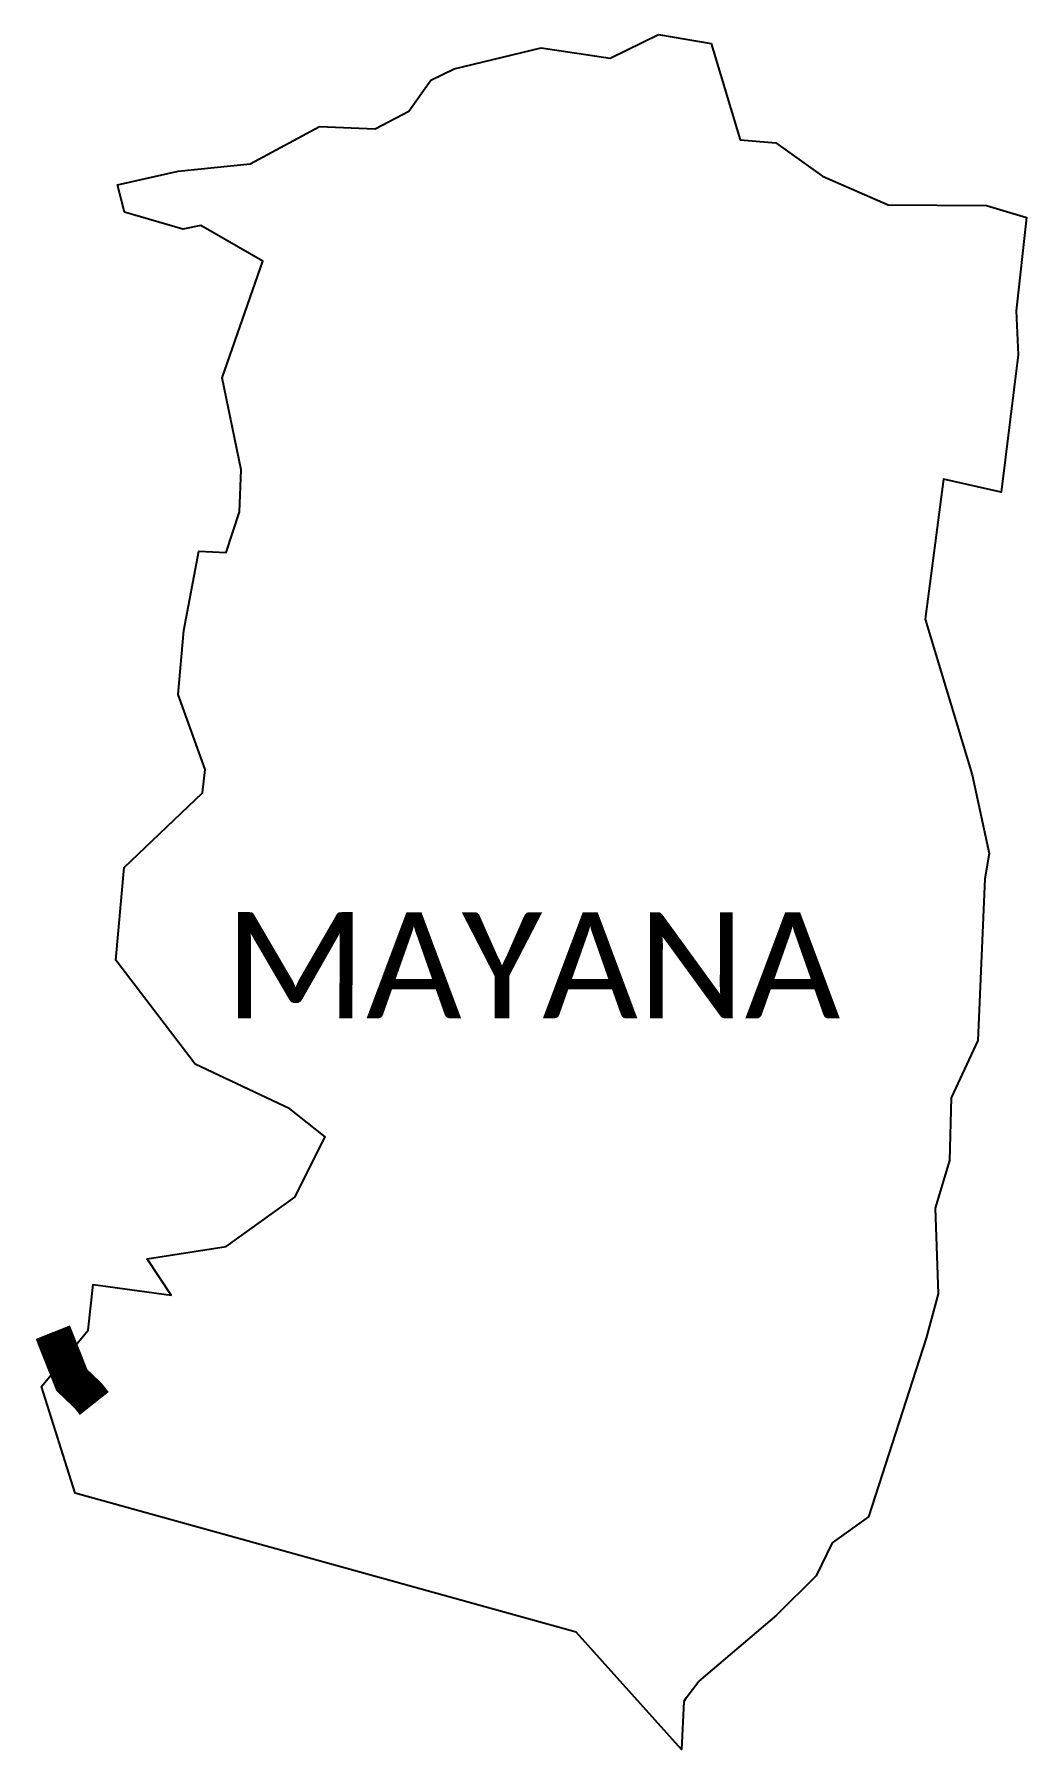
# Model space of a CAD drawing. Header units: metres. Extents: x 344582 to 345926, y 1761117 to 1763441.
import ezdxf

# ---------------------------------------------------------------- set-up
doc = ezdxf.new("R2010")
doc.units = ezdxf.units.M
for name, color, linetype in [('UNPROTECTED', 130, 'Continuous'), ('village', 3, 'Continuous'), ('VILLAGE NAME', 250, 'Continuous')]:
    doc.layers.add(name, color=color, linetype=linetype)

msp = doc.modelspace()

# ---------------------------------------------------------------- linework, layer by layer
at = {"color": 3}
for points in [[(345465.4, 1761187), (345461.9, 1761182.2), (345458.7, 1761116.8), (345316.2, 1761276.2), (344637.5, 1761464.3), (344592.2, 1761608.9), (344655.4, 1761685.2), (344662, 1761747.1), (344767.7, 1761732.4), (344735.4, 1761781.9), (344842.2, 1761798.4), (344935.2, 1761865.2), (344976.1, 1761947), (344928.5, 1761984.9), (344800.2, 1762045.3), (344692.8, 1762186.3), (344704, 1762311.8), (344810.2, 1762413.1), (344813.7, 1762444.6), (344777.1, 1762546.5), (344784.9, 1762633.2), (344805.1, 1762740.7), (344842.4, 1762738.5), (344860.3, 1762793.7), (344862.4, 1762850.7), (344836.9, 1762975.4), (344891.7, 1763133.4), (344808, 1763181.8), (344783.6, 1763176.7), (344704.3, 1763199.9), (344694.9, 1763237), (344777.4, 1763255.2), (344874.8, 1763265.4), (344968.5, 1763315.7), (345044.2, 1763312.9), (345089.6, 1763336.7), (345119.3, 1763378.8), (345151.2, 1763393.8), (345268.7, 1763422.3), (345362.1, 1763408.4), (345427.7, 1763440.7)], [(345427.7, 1763440.7), (345499.2, 1763428.2)], [(345499.2, 1763428.2), (345538.1, 1763298), (345586.7, 1763293.8), (345650, 1763248.5), (345738.6, 1763209.5), (345872, 1763208.9), (345926.3, 1763192.4), (345911.9, 1763066.2), (345914.7, 1763006.4), (345891.7, 1762820.5), (345813.9, 1762837.9), (345788.9, 1762648.4), (345852.4, 1762437.7), (345875.4, 1762331), (345869.5, 1762296.4), (345860.3, 1762077.4), (345824, 1762000.1), (345821.8, 1761914.9), (345802.3, 1761850.3), (345806.4, 1761734.3), (345790.4, 1761674.2), (345712, 1761432.3), (345662.7, 1761397.2), (345641.2, 1761352.2), (345587.4, 1761298.8), (345482.2, 1761209.7)]]:
    msp.add_lwpolyline(points, dxfattribs=at)
at = {"layer": 'UNPROTECTED', "const_width": 50, "flags": 128}
msp.add_lwpolyline([(344607.4, 1761682.4), (344616.3, 1761660), (344629.3, 1761627.2), (344633.2, 1761617.4), (344642.7, 1761608.3), (344655.1, 1761596.5), (344663.6, 1761585.8)], dxfattribs=at)
at = {"layer": 'village'}
msp.add_lwpolyline([(345465.4, 1761187), (345482.2, 1761209.7)], dxfattribs=at)

# ---------------------------------------------------------------- texts
at = {"layer": 'VILLAGE NAME', "insert": (344840.1, 1762251.5), "char_height": 143.7, "attachment_point": 1, "rotation": 359.9793}
msp.add_mtext_dynamic_manual_height_columns('{\\fCalibri|b0|i0|c0|p34;MAYANA}', width=1418, gutter_width=718.5, heights=[0], dxfattribs=at)

doc.saveas('drawing.dxf')
